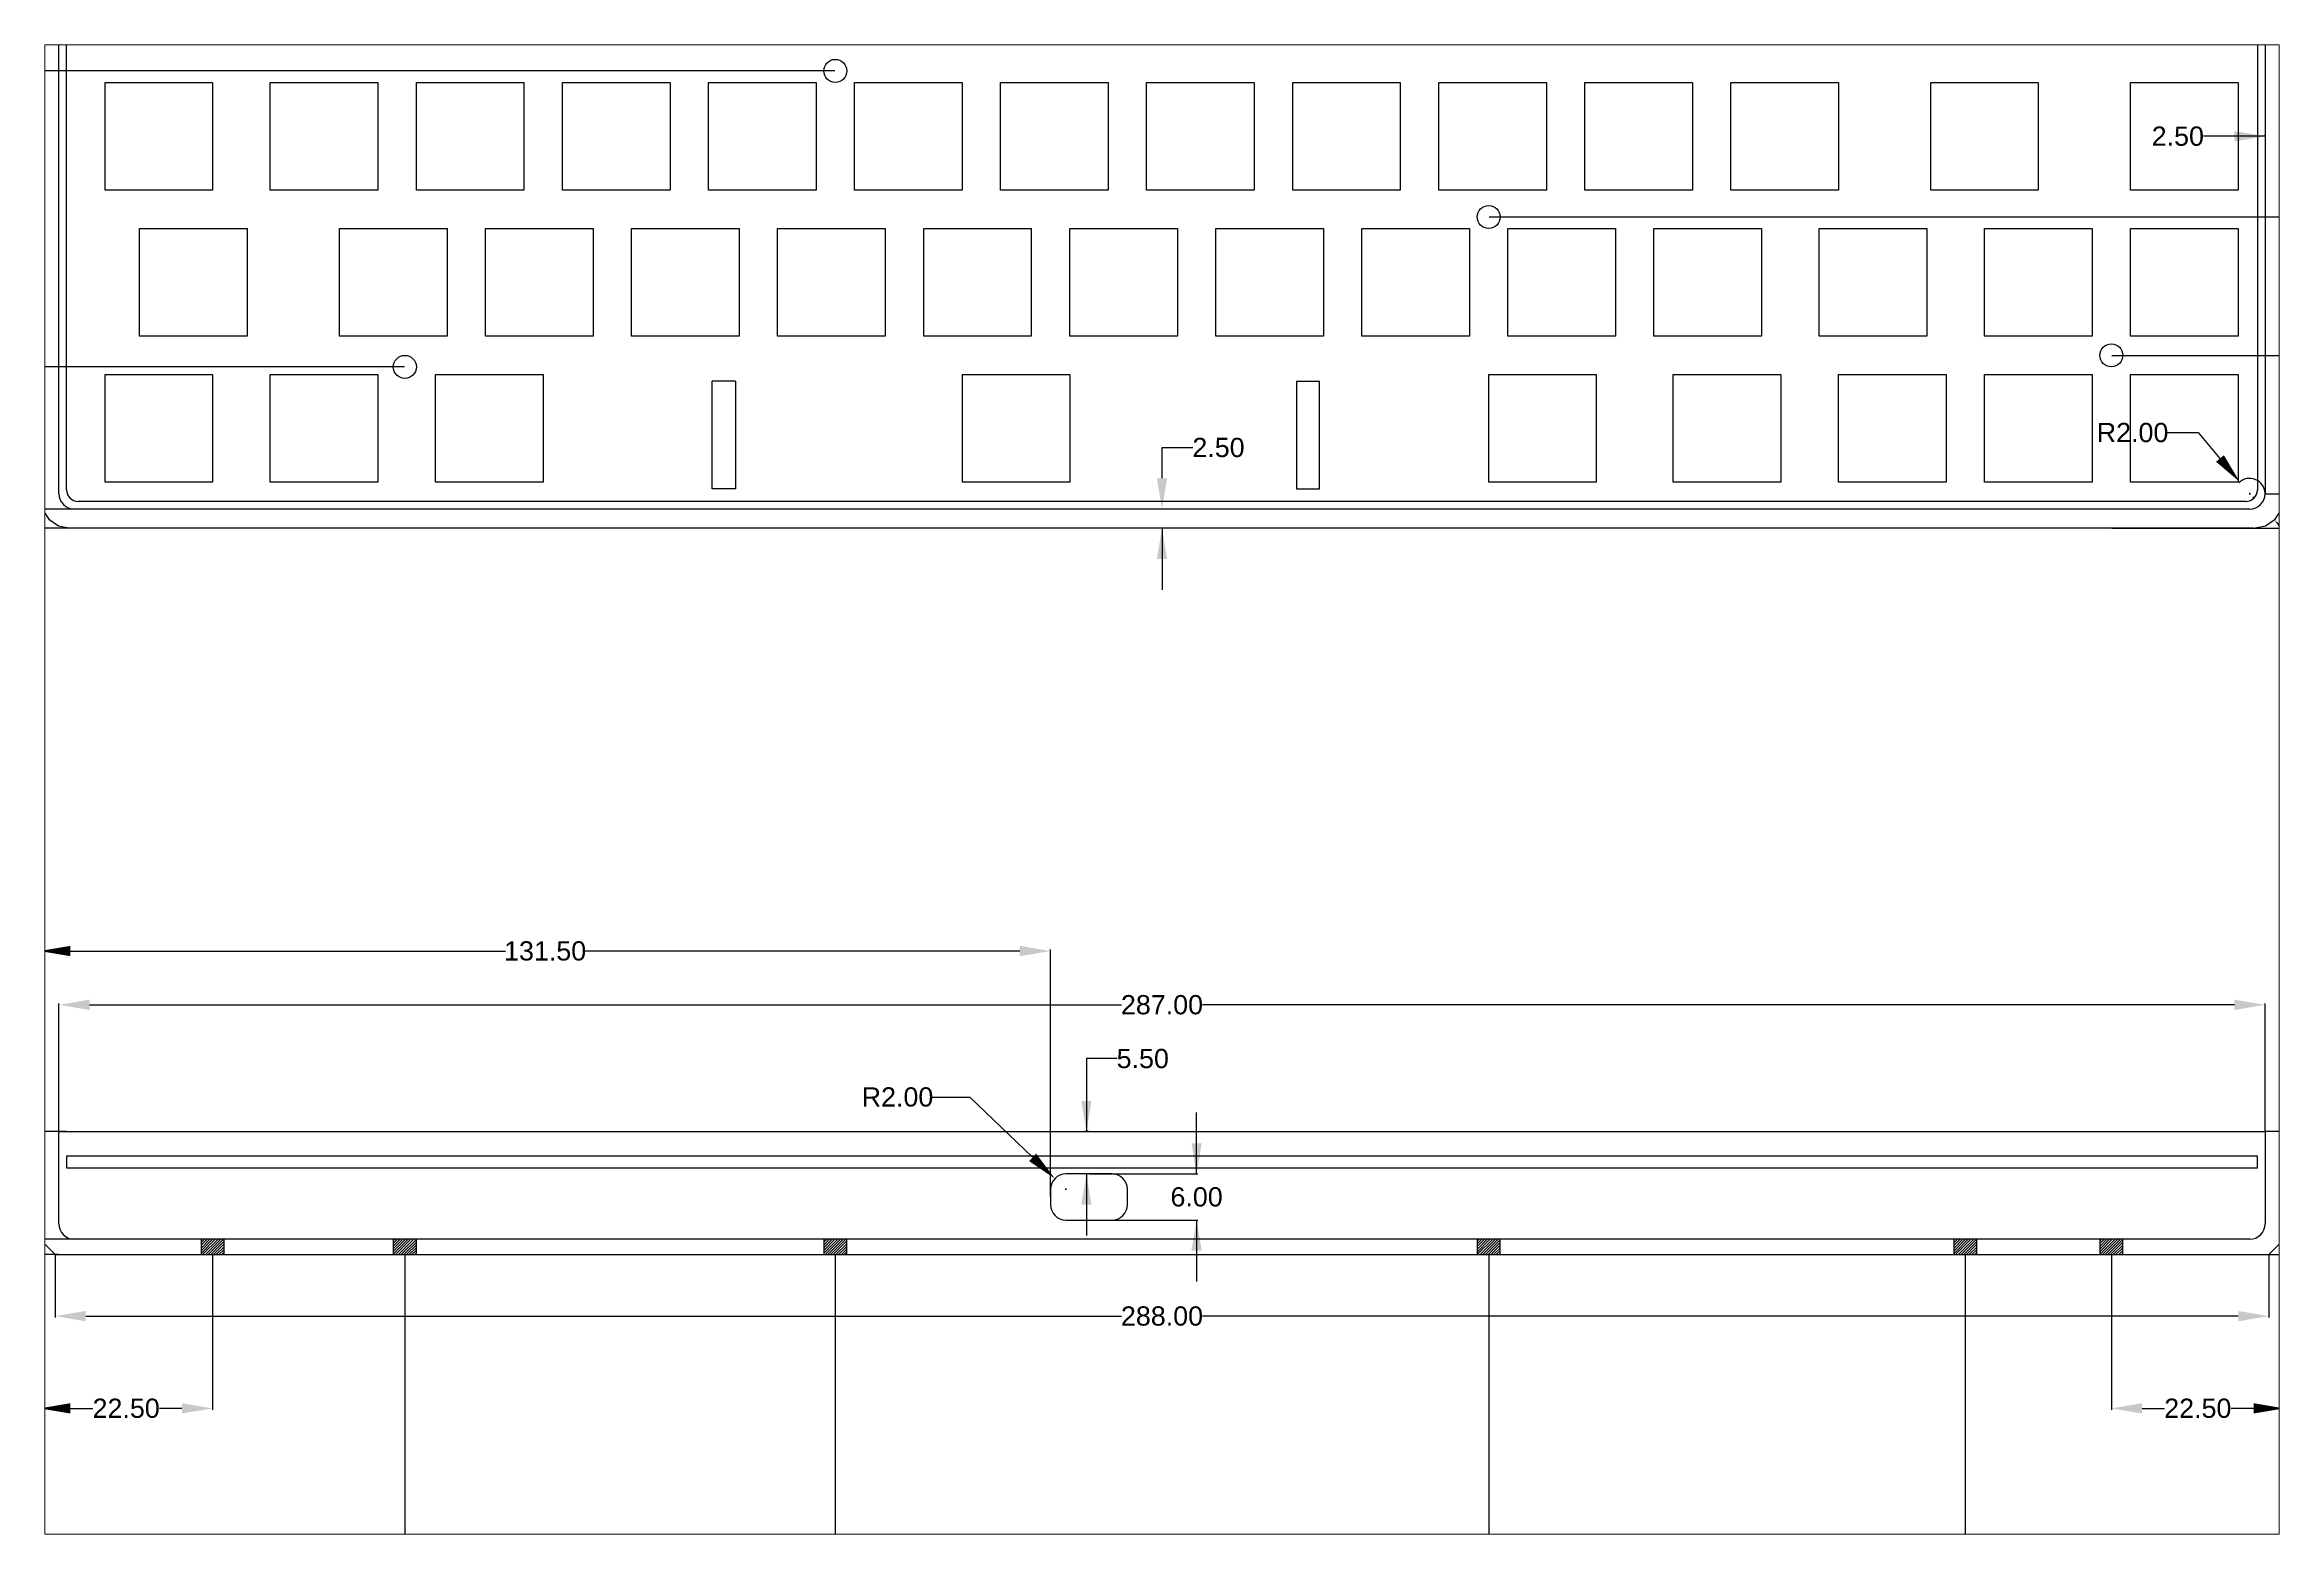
# Paper-space layout 'Sheet1' of a CAD drawing. Header units: inches. Extents: x 1.05 to 9.45, y 0.7 to 6.3.
# The model-space entities are those that its viewports show. They can reach past a viewport. Long polylines and large blocks are cut down to what shows.
import ezdxf

# ---------------------------------------------------------------- set-up
doc = ezdxf.new("R2010")
doc.units = ezdxf.units.IN
doc.header["$MEASUREMENT"] = 0
doc.layers.get('0').update_dxf_attribs({"color": 2})
doc.layers.add('case', color=7, linetype='Continuous')
doc.layers.add('quote', color=8, linetype='Continuous')
doc.styles.get("Standard").update_dxf_attribs({"font": 'arial.ttf', "height": 2.5})
doc.dimstyles.get("Standard").update_dxf_attribs({"dimtxt": 0.18, "dimasz": 4, "dimexe": 0.18, "dimexo": 0.0625, "dimgap": 0.09, "dimtad": 0, "dimtih": 1, "dimtoh": 1, "dimzin": 0, "dimdsep": 46, "dimtxsty": 'Standard', "dimcen": 0.09, "dimadec": 0, "dimazin": 0, "dimtfac": 1, "dimtofl": 0, "dimtmove": 0, "dimatfit": 3, "dimfxl": 1, "dimtolj": 1, "dimtzin": 0, "dimarcsym": 0})
pattern_1 = [(45, (0, -51), (-0.1767767, 0.1767767), [])]

# ---------------------------------------------------------------- blocks, each defined once
blk = doc.blocks.new('*D16')
at = {"layer": 'Defpoints', "color": 0}
for p in [(0.5, 98.5), (-49.5, -3.5), (4.5, -3.5)]:
    blk.add_point(p, dxfattribs=at)
at = {"layer": 'quote', "color": 0, "lineweight": -2}
for p, q in [((0.44, 98.5), (-49.68, 98.5)), ((-49.5, 94.5), (-49.5, 48.87)), ((-49.5, 0.5), (-49.5, 46.13)), ((4.44, -3.5), (-49.68, -3.5))]:
    blk.add_line(p, q, dxfattribs=at)
at = {"layer": 'quote', "color": 0}
for points in [[(-48.83, 94.5), (-50.17, 94.5), (-49.5, 98.5)], [(-50.17, 0.5), (-48.83, 0.5), (-49.5, -3.5)]]:
    blk.add_solid(points, dxfattribs=at)
at = {"layer": 'quote', "color": 0, "insert": (-49.5, 47.5), "char_height": 2.5, "attachment_point": 5}
blk.add_mtext('\\A1;102.00', dxfattribs=at)
blk = doc.blocks.new('*D19')
at = {"layer": 'Defpoints', "color": 0}
for p in [(5, 96), (-29, -1), (5, -1)]:
    blk.add_point(p, dxfattribs=at)
at = {"layer": 'quote', "color": 0, "lineweight": -2}
for p, q in [((4.94, 96), (-29.18, 96)), ((-29, 92), (-29, 48.87)), ((-29, 3), (-29, 46.13)), ((4.94, -1), (-29.18, -1))]:
    blk.add_line(p, q, dxfattribs=at)
at = {"layer": 'quote', "color": 0}
for points in [[(-28.33, 92), (-29.67, 92), (-29, 96)], [(-29.67, 3), (-28.33, 3), (-29, -1)]]:
    blk.add_solid(points, dxfattribs=at)
at = {"layer": 'quote', "color": 0, "insert": (-29, 47.5), "char_height": 2.5, "attachment_point": 5}
blk.add_mtext('\\A1;97.00', dxfattribs=at)
blk = doc.blocks.new('*D22')
at = {"layer": 'Defpoints', "color": 0}
for p in [(288.5, 94.5), (288.5, 0.5), (326, 0.5)]:
    blk.add_point(p, dxfattribs=at)
at = {"layer": 'quote', "color": 0, "lineweight": -2}
for p, q in [((288.56, 94.5), (326.18, 94.5)), ((326, 90.5), (326, 48.87)), ((326, 4.5), (326, 46.13)), ((288.56, 0.5), (326.18, 0.5))]:
    blk.add_line(p, q, dxfattribs=at)
at = {"layer": 'quote', "color": 0}
for points in [[(326.67, 90.5), (325.33, 90.5), (326, 94.5)], [(325.33, 4.5), (326.67, 4.5), (326, 0.5)]]:
    blk.add_solid(points, dxfattribs=at)
at = {"layer": 'quote', "color": 0, "insert": (326, 47.5), "char_height": 2.5, "attachment_point": 5}
blk.add_mtext('\\A1;94.00', dxfattribs=at)
blk = doc.blocks.new('*D23')
at = {"layer": 'Defpoints', "color": 0}
for p in [(286, 94), (286, 1), (309, 1)]:
    blk.add_point(p, dxfattribs=at)
at = {"layer": 'quote', "color": 0, "lineweight": -2}
for p, q in [((286.06, 94), (309.18, 94)), ((309, 90), (309, 48.87)), ((309, 5), (309, 46.13)), ((286.06, 1), (309.18, 1))]:
    blk.add_line(p, q, dxfattribs=at)
at = {"layer": 'quote', "color": 0}
for points in [[(309.67, 90), (308.33, 90), (309, 94)], [(308.33, 5), (309.67, 5), (309, 1)]]:
    blk.add_solid(points, dxfattribs=at)
at = {"layer": 'quote', "color": 0, "insert": (309, 47.5), "char_height": 2.5, "attachment_point": 5}
blk.add_mtext('\\A1;93.00', dxfattribs=at)
blk = doc.blocks.new('*D28')
at = {"layer": 'Defpoints', "color": 0}
for p in [(-1, -82), (-47.69, -98), (-1, -98)]:
    blk.add_point(p, dxfattribs=at)
at = {"layer": 'quote', "color": 0, "lineweight": -2}
for p, q in [((-1.06, -82), (-47.87, -82)), ((-47.69, -86), (-47.69, -88.63)), ((-47.69, -94), (-47.69, -91.37)), ((-1.06, -98), (-47.87, -98))]:
    blk.add_line(p, q, dxfattribs=at)
at = {"layer": 'quote', "color": 0}
for points in [[(-47.02, -86), (-48.35, -86), (-47.69, -82)], [(-48.35, -94), (-47.02, -94), (-47.69, -98)]]:
    blk.add_solid(points, dxfattribs=at)
at = {"layer": 'quote', "color": 0, "insert": (-47.69, -90), "char_height": 2.5, "attachment_point": 5}
blk.add_mtext('\\A1;16.00', dxfattribs=at)
blk = doc.blocks.new('*D30')
at = {"layer": 'Defpoints', "color": 0}
for p in [(-34, -82), (0, -82), (5, -96)]:
    blk.add_point(p, dxfattribs=at)
at = {"layer": 'quote', "color": 0, "lineweight": -2}
for p, q in [((-0.06, -82), (-34.18, -82)), ((-34, -86), (-34, -87.63)), ((-34, -92), (-34, -90.37)), ((4.94, -96), (-34.18, -96))]:
    blk.add_line(p, q, dxfattribs=at)
at = {"layer": 'quote', "color": 0}
for points in [[(-33.33, -86), (-34.67, -86), (-34, -82)], [(-34.67, -92), (-33.33, -92), (-34, -96)]]:
    blk.add_solid(points, dxfattribs=at)
at = {"layer": 'quote', "color": 0, "insert": (-34, -89), "char_height": 2.5, "attachment_point": 5}
blk.add_mtext('\\A1;14.00', dxfattribs=at)
blk = doc.blocks.new('*D33')
at = {"layer": 'Defpoints', "color": 0}
for p in [(133, -87.5), (133, -93.5), (147, -93.5)]:
    blk.add_point(p, dxfattribs=at)
at = {"layer": 'quote', "color": 0, "lineweight": -2}
for p, q in [((147, -87.5), (147, -79.5)), ((133.06, -87.5), (147.18, -87.5)), ((133.06, -93.5), (147.18, -93.5)), ((147, -93.5), (147, -101.5))]:
    blk.add_line(p, q, dxfattribs=at)
at = {"layer": 'quote', "color": 0}
for points in [[(146.33, -83.5), (147.67, -83.5), (147, -87.5)], [(147.67, -97.5), (146.33, -97.5), (147, -93.5)]]:
    blk.add_solid(points, dxfattribs=at)
at = {"layer": 'quote', "color": 0, "insert": (147, -90.5), "char_height": 2.5, "attachment_point": 5}
blk.add_mtext('\\A1;6.00', dxfattribs=at)
blk = doc.blocks.new('*D35')
at = {"layer": 'Defpoints', "color": 0}
for p in [(132.66, -82), (133, -82), (133, -87.5)]:
    blk.add_point(p, dxfattribs=at)
at = {"layer": 'quote', "color": 0, "lineweight": -2}
for p, q in [((136.66, -72.5), (132.66, -72.5)), ((132.66, -72.5), (132.66, -82)), ((132.94, -82), (132.48, -82)), ((132.94, -87.5), (132.48, -87.5)), ((132.66, -87.5), (132.66, -95.5))]:
    blk.add_line(p, q, dxfattribs=at)
at = {"layer": 'quote', "color": 0}
for points in [[(132, -78), (133.33, -78), (132.66, -82)], [(133.33, -91.5), (132, -91.5), (132.66, -87.5)]]:
    blk.add_solid(points, dxfattribs=at)
at = {"layer": 'quote', "color": 0, "insert": (140, -72.5), "char_height": 2.5, "attachment_point": 5}
blk.add_mtext('\\A1;5.50', dxfattribs=at)
blk = doc.blocks.new('*D36')
at = {"layer": 'Defpoints', "color": 0}
for p in [(128.56, -88.11), (130, -89.5)]:
    blk.add_point(p, dxfattribs=at)
at = {"layer": 'quote', "color": 0, "lineweight": -2}
for p, q in [((112.61, -77.5), (117.5, -77.5)), ((117.5, -77.5), (125.67, -85.34)), ((129.91, -89.5), (130.09, -89.5)), ((130, -89.59), (130, -89.41))]:
    blk.add_line(p, q, dxfattribs=at)
at = {"layer": 'quote', "color": 0}
blk.add_solid([(125.21, -85.83), (126.13, -84.86), (128.56, -88.11)], dxfattribs=at)
at = {"layer": 'quote', "color": 0, "insert": (108.09, -77.5), "char_height": 2.5, "attachment_point": 5}
blk.add_mtext('\\A1;R2.00', dxfattribs=at)
blk = doc.blocks.new('*D38')
at = {"layer": 'Defpoints', "color": 0}
for p in [(44, 17.5), (-78, -3.5), (44, -3.5)]:
    blk.add_point(p, dxfattribs=at)
at = {"layer": 'quote', "color": 0, "lineweight": -2}
for p, q in [((43.94, 17.5), (-78.18, 17.5)), ((-78, 13.5), (-78, 8.37)), ((-78, 0.5), (-78, 5.63)), ((43.94, -3.5), (-78.18, -3.5))]:
    blk.add_line(p, q, dxfattribs=at)
at = {"layer": 'quote', "color": 0}
for points in [[(-77.33, 13.5), (-78.67, 13.5), (-78, 17.5)], [(-78.67, 0.5), (-77.33, 0.5), (-78, -3.5)]]:
    blk.add_solid(points, dxfattribs=at)
at = {"layer": 'quote', "color": 0, "insert": (-78, 7), "char_height": 2.5, "attachment_point": 5}
blk.add_mtext('\\A1;21.00', dxfattribs=at)
blk = doc.blocks.new('*D39')
at = {"layer": 'Defpoints', "color": 0}
for p in [(-108, 98.5), (100, 98.5), (100, 56)]:
    blk.add_point(p, dxfattribs=at)
at = {"layer": 'quote', "color": 0, "lineweight": -2}
for p, q in [((99.94, 98.5), (-108.18, 98.5)), ((-108, 94.5), (-108, 78.62)), ((-108, 60), (-108, 75.88)), ((99.94, 56), (-108.18, 56))]:
    blk.add_line(p, q, dxfattribs=at)
at = {"layer": 'quote', "color": 0}
for points in [[(-107.33, 94.5), (-108.67, 94.5), (-108, 98.5)], [(-108.67, 60), (-107.33, 60), (-108, 56)]]:
    blk.add_solid(points, dxfattribs=at)
at = {"layer": 'quote', "color": 0, "insert": (-108, 77.25), "char_height": 2.5, "attachment_point": 5}
blk.add_mtext('\\A1;42.50', dxfattribs=at)
blk = doc.blocks.new('*D41')
at = {"layer": 'Defpoints', "color": 0}
for p in [(266, 19), (266, -3.5), (357, -3.5)]:
    blk.add_point(p, dxfattribs=at)
at = {"layer": 'quote', "color": 0, "lineweight": -2}
for p, q in [((266.06, 19), (357.18, 19)), ((357, 15), (357, 9.12)), ((357, 0.5), (357, 6.38)), ((266.06, -3.5), (357.18, -3.5))]:
    blk.add_line(p, q, dxfattribs=at)
at = {"layer": 'quote', "color": 0}
for points in [[(357.67, 15), (356.33, 15), (357, 19)], [(356.33, 0.5), (357.67, 0.5), (357, -3.5)]]:
    blk.add_solid(points, dxfattribs=at)
at = {"layer": 'quote', "color": 0, "insert": (357, 7.75), "char_height": 2.5, "attachment_point": 5}
blk.add_mtext('\\A1;22.50', dxfattribs=at)
blk = doc.blocks.new('*D42')
at = {"layer": 'Defpoints', "color": 0}
for p in [(185, 98.5), (392, 98.5), (185, 37)]:
    blk.add_point(p, dxfattribs=at)
at = {"layer": 'quote', "color": 0, "lineweight": -2}
for p, q in [((185.06, 98.5), (392.18, 98.5)), ((392, 94.5), (392, 69.12)), ((392, 41), (392, 66.38)), ((185.06, 37), (392.18, 37))]:
    blk.add_line(p, q, dxfattribs=at)
at = {"layer": 'quote', "color": 0}
for points in [[(392.67, 94.5), (391.33, 94.5), (392, 98.5)], [(391.33, 41), (392.67, 41), (392, 37)]]:
    blk.add_solid(points, dxfattribs=at)
at = {"layer": 'quote', "color": 0, "insert": (392, 67.75), "char_height": 2.5, "attachment_point": 5}
blk.add_mtext('\\A1;61.50', dxfattribs=at)
blk = doc.blocks.new('*D43')
at = {"layer": 'Defpoints', "color": 0}
for p in [(-3.5, -98), (19, -98), (-3.5, -118)]:
    blk.add_point(p, dxfattribs=at)
at = {"layer": 'quote', "color": 0, "lineweight": -2}
for p, q in [((-3.5, -98.06), (-3.5, -118.18)), ((19, -98.06), (19, -118.18)), ((0.5, -118), (3.43, -118)), ((15, -118), (12.07, -118))]:
    blk.add_line(p, q, dxfattribs=at)
at = {"layer": 'quote', "color": 0}
for points in [[(0.5, -117.33), (0.5, -118.67), (-3.5, -118)], [(15, -118.67), (15, -117.33), (19, -118)]]:
    blk.add_solid(points, dxfattribs=at)
at = {"layer": 'quote', "color": 0, "insert": (7.75, -118), "char_height": 2.5, "attachment_point": 5}
blk.add_mtext('\\A1;22.50', dxfattribs=at)
blk = doc.blocks.new('*D44')
at = {"layer": 'Defpoints', "color": 0}
for p in [(-3.5, -98.06), (44, -98), (-3.5, -141.5)]:
    blk.add_point(p, dxfattribs=at)
at = {"layer": 'quote', "color": 0, "lineweight": -2}
for p, q in [((-3.5, -98.12), (-3.5, -141.68)), ((44, -98.06), (44, -141.68)), ((0.5, -141.5), (15.89, -141.5)), ((40, -141.5), (24.61, -141.5))]:
    blk.add_line(p, q, dxfattribs=at)
at = {"layer": 'quote', "color": 0}
for points in [[(0.5, -140.83), (0.5, -142.17), (-3.5, -141.5)], [(40, -142.17), (40, -140.83), (44, -141.5)]]:
    blk.add_solid(points, dxfattribs=at)
at = {"layer": 'quote', "color": 0, "insert": (20.25, -141.5), "char_height": 2.5, "attachment_point": 5}
blk.add_mtext('\\A1;47.50', dxfattribs=at)
blk = doc.blocks.new('*D45')
at = {"layer": 'Defpoints', "color": 0}
for p in [(-3.5, -98), (100, -98), (-3.5, -169)]:
    blk.add_point(p, dxfattribs=at)
at = {"layer": 'quote', "color": 0, "lineweight": -2}
for p, q in [((-3.5, -98.06), (-3.5, -169.18)), ((100, -98.06), (100, -169.18)), ((0.5, -169), (43.09, -169)), ((96, -169), (53.41, -169))]:
    blk.add_line(p, q, dxfattribs=at)
at = {"layer": 'quote', "color": 0}
for points in [[(0.5, -168.33), (0.5, -169.67), (-3.5, -169)], [(96, -169.67), (96, -168.33), (100, -169)]]:
    blk.add_solid(points, dxfattribs=at)
at = {"layer": 'quote', "color": 0, "insert": (48.25, -169), "char_height": 2.5, "attachment_point": 5}
blk.add_mtext('\\A1;103.50', dxfattribs=at)
blk = doc.blocks.new('*D46')
at = {"layer": 'Defpoints', "color": 0}
for p in [(266, -98), (288.5, -98), (288.5, -118)]:
    blk.add_point(p, dxfattribs=at)
at = {"layer": 'quote', "color": 0, "lineweight": -2}
for p, q in [((266, -98.06), (266, -118.18)), ((288.5, -98.06), (288.5, -118.18)), ((270, -118), (272.93, -118)), ((284.5, -118), (281.57, -118))]:
    blk.add_line(p, q, dxfattribs=at)
at = {"layer": 'quote', "color": 0}
for points in [[(270, -117.33), (270, -118.67), (266, -118)], [(284.5, -118.67), (284.5, -117.33), (288.5, -118)]]:
    blk.add_solid(points, dxfattribs=at)
at = {"layer": 'quote', "color": 0, "insert": (277.25, -118), "char_height": 2.5, "attachment_point": 5}
blk.add_mtext('\\A1;22.50', dxfattribs=at)
blk = doc.blocks.new('*D47')
at = {"layer": 'Defpoints', "color": 0}
for p in [(247, -98), (288.5, -98.06), (288.5, -141.5)]:
    blk.add_point(p, dxfattribs=at)
at = {"layer": 'quote', "color": 0, "lineweight": -2}
for p, q in [((247, -98.06), (247, -141.68)), ((288.5, -98.12), (288.5, -141.68)), ((251, -141.5), (263.39, -141.5)), ((284.5, -141.5), (272.11, -141.5))]:
    blk.add_line(p, q, dxfattribs=at)
at = {"layer": 'quote', "color": 0}
for points in [[(251, -140.83), (251, -142.17), (247, -141.5)], [(284.5, -142.17), (284.5, -140.83), (288.5, -141.5)]]:
    blk.add_solid(points, dxfattribs=at)
at = {"layer": 'quote', "color": 0, "insert": (267.75, -141.5), "char_height": 2.5, "attachment_point": 5}
blk.add_mtext('\\A1;41.50', dxfattribs=at)
blk = doc.blocks.new('*D48')
at = {"layer": 'Defpoints', "color": 0}
for p in [(185, -98), (288.5, -98.12), (288.5, -169)]:
    blk.add_point(p, dxfattribs=at)
at = {"layer": 'quote', "color": 0, "lineweight": -2}
for p, q in [((185, -98.06), (185, -169.18)), ((288.5, -98.19), (288.5, -169.18)), ((189, -169), (231.59, -169)), ((284.5, -169), (241.91, -169))]:
    blk.add_line(p, q, dxfattribs=at)
at = {"layer": 'quote', "color": 0}
for points in [[(189, -168.33), (189, -169.67), (185, -169)], [(284.5, -169.67), (284.5, -168.33), (288.5, -169)]]:
    blk.add_solid(points, dxfattribs=at)
at = {"layer": 'quote', "color": 0, "insert": (236.75, -169), "char_height": 2.5, "attachment_point": 5}
blk.add_mtext('\\A1;103.50', dxfattribs=at)
blk = doc.blocks.new('*D49')
at = {"layer": 'Defpoints', "color": 0}
for p in [(307.47, -92.38), (-1.5, -98), (286.5, -98), (286.5, -98), (288.5, -96)]:
    blk.add_point(p, dxfattribs=at)
at = {"layer": 'quote', "color": 0, "lineweight": -2}
for p, q in [((288.54, -95.96), (301.98, -82.52)), ((286.56, -98), (308.39, -98))]:
    blk.add_line(p, q, dxfattribs=at)
for start, end in [(26.5113, 34.4276), (10.5724, 18.602)]:
    blk.add_arc((286.5, -98), 21.71, start, end, dxfattribs=at)
at = {"layer": 'quote', "color": 0}
for points in [[(304.92, -85.3), (303.89, -86.15), (301.85, -82.65)], [(307.18, -94.08), (308.5, -93.96), (308.21, -98)]]:
    blk.add_solid(points, dxfattribs=at)
at = {"layer": 'quote', "color": 0, "insert": (306.56, -89.69), "char_height": 2.5, "attachment_point": 5}
blk.add_mtext('\\A1;45%%d', dxfattribs=at)
blk = doc.blocks.new('*D53')
at = {"layer": 'Defpoints', "color": 0}
for p in [(286, 47.5), (288.5, 47.5), (288.5, 47.5)]:
    blk.add_point(p, dxfattribs=at)
at = {"layer": 'quote', "color": 0, "lineweight": -2}
for p, q in [((286, 47.5), (278, 47.5)), ((286, 47.5), (278, 47.5)), ((286, 47.56), (286, 47.68)), ((288.5, 47.56), (288.5, 47.68)), ((288.5, 47.5), (296.5, 47.5))]:
    blk.add_line(p, q, dxfattribs=at)
at = {"layer": 'quote', "color": 0}
for points in [[(282, 46.83), (282, 48.17), (286, 47.5)], [(292.5, 48.17), (292.5, 46.83), (288.5, 47.5)]]:
    blk.add_solid(points, dxfattribs=at)
at = {"layer": 'quote', "color": 0, "insert": (274.65, 47.5), "char_height": 2.5, "attachment_point": 5}
blk.add_mtext('\\A1;2.50', dxfattribs=at)
blk = doc.blocks.new('*D55')
at = {"layer": 'Defpoints', "color": 0}
for p in [(-3.5, -58.5), (-3.5, -90.5), (128, -90.5)]:
    blk.add_point(p, dxfattribs=at)
at = {"layer": 'quote', "color": 0, "lineweight": -2}
for p, q in [((-3.5, -90.44), (-3.5, -58.32)), ((0.5, -58.5), (57.09, -58.5)), ((124, -58.5), (67.41, -58.5)), ((128, -90.44), (128, -58.32))]:
    blk.add_line(p, q, dxfattribs=at)
at = {"layer": 'quote', "color": 0}
for points in [[(0.5, -57.83), (0.5, -59.17), (-3.5, -58.5)], [(124, -59.17), (124, -57.83), (128, -58.5)]]:
    blk.add_solid(points, dxfattribs=at)
at = {"layer": 'quote', "color": 0, "insert": (62.25, -58.5), "char_height": 2.5, "attachment_point": 5}
blk.add_mtext('\\A1;131.50', dxfattribs=at)
blk = doc.blocks.new('*D56')
at = {"layer": 'Defpoints', "color": 0}
for p in [(142.5, -1), (142.5, -1), (142.5, -3.5)]:
    blk.add_point(p, dxfattribs=at)
at = {"layer": 'quote', "color": 0, "lineweight": -2}
for p, q in [((142.5, 7), (146.5, 7)), ((142.5, 3), (142.5, 7)), ((142.44, -1), (142.32, -1)), ((142.44, -3.5), (142.32, -3.5)), ((142.5, -3.5), (142.5, -11.5))]:
    blk.add_line(p, q, dxfattribs=at)
at = {"layer": 'quote', "color": 0}
for points in [[(141.83, 3), (143.17, 3), (142.5, -1)], [(143.17, -7.5), (141.83, -7.5), (142.5, -3.5)]]:
    blk.add_solid(points, dxfattribs=at)
at = {"layer": 'quote', "color": 0, "insert": (149.85, 7), "char_height": 2.5, "attachment_point": 5}
blk.add_mtext('\\A1;2.50', dxfattribs=at)
blk = doc.blocks.new('*D57')
at = {"layer": 'Defpoints', "color": 0}
for p in [(-1.5, -98), (286.5, -98), (286.5, -106)]:
    blk.add_point(p, dxfattribs=at)
at = {"layer": 'quote', "color": 0, "lineweight": -2}
for p, q in [((-1.5, -98.06), (-1.5, -106.18)), ((286.5, -98.06), (286.5, -106.18)), ((2.5, -106), (137.21, -106)), ((282.5, -106), (147.79, -106))]:
    blk.add_line(p, q, dxfattribs=at)
at = {"layer": 'quote', "color": 0}
for points in [[(2.5, -105.33), (2.5, -106.67), (-1.5, -106)], [(282.5, -106.67), (282.5, -105.33), (286.5, -106)]]:
    blk.add_solid(points, dxfattribs=at)
at = {"layer": 'quote', "color": 0, "insert": (142.5, -106), "char_height": 2.5, "attachment_point": 5}
blk.add_mtext('\\A1;288.00', dxfattribs=at)
blk = doc.blocks.new('*D58')
at = {"layer": 'Defpoints', "color": 0}
for p in [(286, -65.5), (-1, -82), (286, -82)]:
    blk.add_point(p, dxfattribs=at)
at = {"layer": 'quote', "color": 0, "lineweight": -2}
for p, q in [((-1, -81.94), (-1, -65.32)), ((3, -65.5), (137.21, -65.5)), ((282, -65.5), (147.79, -65.5)), ((286, -81.94), (286, -65.32))]:
    blk.add_line(p, q, dxfattribs=at)
at = {"layer": 'quote', "color": 0}
for points in [[(3, -64.83), (3, -66.17), (-1, -65.5)], [(282, -66.17), (282, -64.83), (286, -65.5)]]:
    blk.add_solid(points, dxfattribs=at)
at = {"layer": 'quote', "color": 0, "insert": (142.5, -65.5), "char_height": 2.5, "attachment_point": 5}
blk.add_mtext('\\A1;287.00', dxfattribs=at)
blk = doc.blocks.new('*D60')
at = {"layer": 'Defpoints', "color": 0}
for p in [(282.71, 2.53), (284, 1)]:
    blk.add_point(p, dxfattribs=at)
at = {"layer": 'quote', "color": 0, "lineweight": -2}
for p, q in [((273.29, 8.94), (277.29, 8.94)), ((277.29, 8.94), (280.13, 5.58)), ((283.91, 1), (284.09, 1)), ((284, 0.91), (284, 1.09))]:
    blk.add_line(p, q, dxfattribs=at)
blk.add_arc((284, 1), 2, 1.7906, 135.3426, dxfattribs=at)
at = {"layer": 'quote', "color": 0}
blk.add_solid([(279.62, 5.15), (280.64, 6.01), (282.71, 2.53)], dxfattribs=at)
at = {"layer": 'quote', "color": 0, "insert": (268.76, 8.94), "char_height": 2.5, "attachment_point": 5}
blk.add_mtext('\\A1;R2.00', dxfattribs=at)
blk = doc.blocks.new('*D61')
at = {"layer": 'Defpoints', "color": 0}
for p in [(284.5, 0.5), (287.22, -2.43)]:
    blk.add_point(p, dxfattribs=at)
at = {"layer": 'quote', "color": 0, "lineweight": -2}
for p, q in [((284.41, 0.5), (284.59, 0.5)), ((284.5, 0.41), (284.5, 0.59)), ((292.69, -8.33), (289.94, -5.37)), ((296.69, -8.33), (292.69, -8.33))]:
    blk.add_line(p, q, dxfattribs=at)
at = {"layer": 'quote', "color": 0}
blk.add_solid([(290.43, -4.91), (289.45, -5.82), (287.22, -2.43)], dxfattribs=at)
at = {"layer": 'quote', "color": 0, "insert": (301.22, -8.33), "char_height": 2.5, "attachment_point": 5}
blk.add_mtext('\\A1;R4.00', dxfattribs=at)

msp = doc.modelspace()

# ---------------------------------------------------------------- hatches: boundary and pattern name
at = {"layer": 'case'}
h = msp.add_hatch(dxfattribs=at)
h.set_pattern_fill('ANSI31', color=256, scale=2, style=0)
h.set_pattern_definition(pattern_1)
edge = h.paths.add_edge_path()
edge.add_line((17.5, -98), (20.5, -98))
edge.add_line((17.5, -96), (17.5, -98))
edge.add_line((20.5, -96), (17.5, -96))
edge.add_line((20.5, -98), (20.5, -96))
h = msp.add_hatch(dxfattribs=at)
h.set_pattern_fill('ANSI31', color=256, scale=2, style=0)
h.set_pattern_definition(pattern_1)
h.paths.add_polyline_path([(42.5, -96), (42.5, -98), (45.5, -98), (45.5, -96)])
h = msp.add_hatch(dxfattribs=at)
h.set_pattern_fill('ANSI31', color=256, scale=2, style=0)
h.set_pattern_definition(pattern_1)
h.paths.add_polyline_path([(98.5, -96), (98.5, -98), (101.5, -98), (101.5, -96)])
h = msp.add_hatch(dxfattribs=at)
h.set_pattern_fill('ANSI31', color=256, scale=2, style=0)
h.set_pattern_definition(pattern_1)
h.paths.add_polyline_path([(183.5, -96), (183.5, -98), (186.5, -98), (186.5, -96)])
h = msp.add_hatch(dxfattribs=at)
h.set_pattern_fill('ANSI31', color=256, scale=2, style=0)
h.set_pattern_definition(pattern_1)
h.paths.add_polyline_path([(245.5, -96), (245.5, -98), (248.5, -98), (248.5, -96)])
h = msp.add_hatch(dxfattribs=at)
h.set_pattern_fill('ANSI31', color=256, scale=2, style=0)
h.set_pattern_definition(pattern_1)
h.paths.add_polyline_path([(264.5, -96), (264.5, -98), (267.5, -98), (267.5, -96)])

# ---------------------------------------------------------------- linework, layer by layer
for p, q in [((0, 1.5), (0, 93.5)), ((285, 93.5), (285, 1.5)), ((2.5, 59.5), (2.5, 73.5)), ((16.5, 73.5), (16.5, 59.5)), ((21.5, 59.5), (21.5, 73.5)), ((35.5, 73.5), (35.5, 59.5)), ((40.5, 59.5), (40.5, 73.5)), ((54.5, 73.5), (54.5, 59.5)), ((59.5, 59.5), (59.5, 73.5)), ((73.5, 73.5), (73.5, 59.5)), ((78.5, 59.5), (78.5, 73.5)), ((92.5, 73.5), (92.5, 59.5)), ((97.5, 59.5), (97.5, 73.5)), ((111.5, 73.5), (111.5, 59.5)), ((116.5, 59.5), (116.5, 73.5)), ((130.5, 73.5), (130.5, 59.5)), ((135.5, 59.5), (135.5, 73.5)), ((149.5, 73.5), (149.5, 59.5)), ((154.5, 59.5), (154.5, 73.5)), ((168.5, 73.5), (168.5, 59.5)), ((173.5, 59.5), (173.5, 73.5)), ((187.5, 73.5), (187.5, 59.5)), ((192.5, 59.5), (192.5, 73.5)), ((206.5, 73.5), (206.5, 59.5)), ((211.5, 59.5), (211.5, 73.5)), ((225.5, 73.5), (225.5, 59.5)), ((230.5, 59.5), (230.5, 73.5)), ((244.5, 73.5), (244.5, 59.5)), ((249.5, 59.5), (249.5, 73.5)), ((263.5, 73.5), (263.5, 59.5)), ((268.5, 59.5), (268.5, 73.5)), ((282.5, 73.5), (282.5, 59.5)), ((16.5, 59.5), (2.5, 59.5)), ((35.5, 59.5), (21.5, 59.5)), ((54.5, 59.5), (40.5, 59.5)), ((73.5, 59.5), (59.5, 59.5)), ((92.5, 59.5), (78.5, 59.5)), ((111.5, 59.5), (97.5, 59.5)), ((130.5, 59.5), (116.5, 59.5)), ((149.5, 59.5), (135.5, 59.5)), ((168.5, 59.5), (154.5, 59.5)), ((187.5, 59.5), (173.5, 59.5)), ((206.5, 59.5), (192.5, 59.5)), ((225.5, 59.5), (211.5, 59.5)), ((244.5, 59.5), (230.5, 59.5)), ((263.5, 59.5), (249.5, 59.5)), ((282.5, 59.5), (268.5, 59.5)), ((5, 54.5), (19, 54.5)), ((5, 40.5), (5, 54.5)), ((19, 54.5), (19, 40.5)), ((26.5, 54.5), (40.5, 54.5)), ((26.5, 40.5), (26.5, 54.5)), ((40.5, 54.5), (40.5, 40.5)), ((45.5, 54.5), (59.5, 54.5)), ((45.5, 40.5), (45.5, 54.5)), ((59.5, 54.5), (59.5, 40.5)), ((64.5, 54.5), (78.5, 54.5)), ((64.5, 40.5), (64.5, 54.5)), ((78.5, 54.5), (78.5, 40.5)), ((83.5, 54.5), (97.5, 54.5)), ((83.5, 40.5), (83.5, 54.5)), ((97.5, 54.5), (97.5, 40.5)), ((102.5, 54.5), (116.5, 54.5)), ((102.5, 40.5), (102.5, 54.5)), ((116.5, 54.5), (116.5, 40.5)), ((121.5, 54.5), (135.5, 54.5)), ((121.5, 40.5), (121.5, 54.5)), ((135.5, 54.5), (135.5, 40.5)), ((140.5, 54.5), (154.5, 54.5)), ((140.5, 40.5), (140.5, 54.5)), ((154.5, 54.5), (154.5, 40.5)), ((159.5, 54.5), (173.5, 54.5)), ((159.5, 40.5), (159.5, 54.5)), ((173.5, 54.5), (173.5, 40.5)), ((178.5, 54.5), (192.5, 54.5)), ((178.5, 40.5), (178.5, 54.5)), ((192.5, 54.5), (192.5, 40.5)), ((197.5, 54.5), (211.5, 54.5)), ((197.5, 40.5), (197.5, 54.5)), ((211.5, 54.5), (211.5, 40.5)), ((216.5, 54.5), (230.5, 54.5)), ((216.5, 40.5), (216.5, 54.5)), ((230.5, 54.5), (230.5, 40.5)), ((242.5, 54.5), (256.5, 54.5)), ((242.5, 40.5), (242.5, 54.5)), ((256.5, 54.5), (256.5, 40.5)), ((268.5, 54.5), (282.5, 54.5)), ((268.5, 40.5), (268.5, 54.5)), ((282.5, 54.5), (282.5, 40.5)), ((19, 40.5), (5, 40.5)), ((40.5, 40.5), (26.5, 40.5)), ((59.5, 40.5), (45.5, 40.5)), ((78.5, 40.5), (64.5, 40.5)), ((97.5, 40.5), (83.5, 40.5)), ((116.5, 40.5), (102.5, 40.5)), ((135.5, 40.5), (121.5, 40.5)), ((154.5, 40.5), (140.5, 40.5)), ((173.5, 40.5), (159.5, 40.5)), ((192.5, 40.5), (178.5, 40.5)), ((211.5, 40.5), (197.5, 40.5)), ((230.5, 40.5), (216.5, 40.5)), ((256.5, 40.5), (242.5, 40.5)), ((282.5, 40.5), (268.5, 40.5)), ((9.5, 35.5), (23.5, 35.5)), ((9.5, 21.5), (9.5, 35.5)), ((23.5, 35.5), (23.5, 21.5)), ((35.5, 35.5), (49.5, 35.5)), ((35.5, 21.5), (35.5, 35.5)), ((49.5, 35.5), (49.5, 21.5)), ((54.5, 35.5), (68.5, 35.5)), ((54.5, 21.5), (54.5, 35.5)), ((68.5, 35.5), (68.5, 21.5)), ((73.5, 35.5), (87.5, 35.5)), ((73.5, 21.5), (73.5, 35.5)), ((87.5, 35.5), (87.5, 21.5)), ((92.5, 35.5), (106.5, 35.5)), ((92.5, 21.5), (92.5, 35.5)), ((106.5, 35.5), (106.5, 21.5)), ((111.5, 35.5), (125.5, 35.5)), ((111.5, 21.5), (111.5, 35.5)), ((125.5, 35.5), (125.5, 21.5)), ((130.5, 35.5), (144.5, 35.5)), ((130.5, 21.5), (130.5, 35.5)), ((144.5, 35.5), (144.5, 21.5)), ((149.5, 35.5), (163.5, 35.5)), ((149.5, 21.5), (149.5, 35.5)), ((163.5, 35.5), (163.5, 21.5)), ((168.5, 35.5), (182.5, 35.5)), ((168.5, 21.5), (168.5, 35.5)), ((182.5, 35.5), (182.5, 21.5)), ((187.5, 35.5), (201.5, 35.5)), ((187.5, 21.5), (187.5, 35.5)), ((201.5, 35.5), (201.5, 21.5)), ((206.5, 35.5), (220.5, 35.5)), ((206.5, 21.5), (206.5, 35.5)), ((220.5, 35.5), (220.5, 21.5)), ((228, 35.5), (242, 35.5)), ((228, 21.5), (228, 35.5)), ((242, 35.5), (242, 21.5)), ((249.5, 35.5), (263.5, 35.5)), ((249.5, 21.5), (249.5, 35.5)), ((263.5, 35.5), (263.5, 21.5)), ((268.5, 35.5), (282.5, 35.5)), ((268.5, 21.5), (268.5, 35.5)), ((282.5, 35.5), (282.5, 21.5)), ((23.5, 21.5), (9.5, 21.5)), ((49.5, 21.5), (35.5, 21.5)), ((68.5, 21.5), (54.5, 21.5)), ((87.5, 21.5), (73.5, 21.5)), ((106.5, 21.5), (92.5, 21.5)), ((125.5, 21.5), (111.5, 21.5)), ((144.5, 21.5), (130.5, 21.5)), ((163.5, 21.5), (149.5, 21.5)), ((182.5, 21.5), (168.5, 21.5)), ((201.5, 21.5), (187.5, 21.5)), ((220.5, 21.5), (206.5, 21.5)), ((242, 21.5), (228, 21.5)), ((263.5, 21.5), (249.5, 21.5)), ((282.5, 21.5), (268.5, 21.5)), ((5, 16.5), (19, 16.5)), ((5, 2.5), (5, 16.5)), ((19, 16.5), (19, 2.5)), ((26.5, 16.5), (40.5, 16.5)), ((26.5, 2.5), (26.5, 16.5)), ((40.5, 16.5), (40.5, 2.5)), ((48, 16.5), (62, 16.5)), ((48, 2.5), (48, 16.5)), ((62, 16.5), (62, 2.5)), ((87, 15.63), (84, 15.63)), ((84, 1.63), (84, 15.63)), ((87, 15.63), (87, 1.63)), ((116.5, 16.5), (130.5, 16.5)), ((116.5, 16.5), (116.5, 2.5)), ((130.5, 16.5), (130.5, 2.5)), ((160, 15.63), (160, 1.63)), ((160, 15.63), (163, 15.63)), ((163, 1.63), (163, 15.63)), ((185, 16.5), (199, 16.5)), ((185, 2.5), (185, 16.5)), ((199, 16.5), (199, 2.5)), ((209, 16.5), (223, 16.5)), ((209, 2.5), (209, 16.5)), ((223, 16.5), (223, 2.5)), ((230.5, 16.5), (244.5, 16.5)), ((230.5, 2.5), (230.5, 16.5)), ((244.5, 16.5), (244.5, 2.5)), ((249.5, 16.5), (263.5, 16.5)), ((249.5, 2.5), (249.5, 16.5)), ((263.5, 16.5), (263.5, 2.5)), ((268.5, 16.5), (282.5, 16.5)), ((268.5, 2.5), (268.5, 16.5)), ((282.5, 16.5), (282.5, 2.5)), ((283.5, 0), (1.5, 0)), ((19, 2.5), (5, 2.5)), ((40.5, 2.5), (26.5, 2.5)), ((62, 2.5), (48, 2.5)), ((87, 1.63), (84, 1.63)), ((130.5, 2.5), (116.5, 2.5)), ((160, 1.63), (163, 1.63)), ((199, 2.5), (185, 2.5)), ((223, 2.5), (209, 2.5)), ((244.5, 2.5), (230.5, 2.5)), ((263.5, 2.5), (249.5, 2.5)), ((282.5, 2.5), (268.5, 2.5))]:
    msp.add_line(p, q)
msp.add_lwpolyline([(0, -85.2), (0, -86.7), (285, -86.7), (285, -85.2)], close=True)
for centre in [(100, 56), (185, 37), (266, 19), (44, 17.5)]:
    msp.add_circle(centre, 1.5)
for centre, start, end in [((1.5, 1.5), 180, 270), ((283.5, 1.5), 270, 0)]:
    msp.add_arc(centre, 1.5, start, end)
for p, q in [((-3.5, 0.5), (-3.5, 94.5)), ((-1, 1), (-1, 94)), ((286, 94), (286, 1)), ((288.5, 94.5), (288.5, 0.5)), ((284, -1), (1, -1)), ((284.5, -3.5), (0.5, -3.5)), ((-3.5, -82), (-3.5, -96)), ((-1, -82), (-3.5, -82)), ((-1, -94), (-1, -82)), ((-1, -82), (286, -82)), ((288.5, -82), (286, -82)), ((286, -82), (286, -94)), ((288.5, -96), (288.5, -82)), ((128, -89.5), (128, -91.5)), ((136, -87.5), (130, -87.5)), ((138, -91.5), (138, -89.5)), ((130, -93.5), (136, -93.5)), ((-3.5, -96), (-1.5, -98)), ((-1.5, -98), (286.5, -98)), ((284, -96), (1, -96)), ((17.5, -96), (17.5, -98)), ((20.5, -96), (17.5, -96)), ((17.5, -98), (20.5, -98)), ((20.5, -98), (20.5, -96)), ((42.5, -96), (42.5, -98)), ((45.5, -96), (42.5, -96)), ((42.5, -98), (45.5, -98)), ((45.5, -98), (45.5, -96)), ((98.5, -96), (98.5, -98)), ((101.5, -96), (98.5, -96)), ((98.5, -98), (101.5, -98)), ((101.5, -98), (101.5, -96)), ((183.5, -96), (183.5, -98)), ((186.5, -96), (183.5, -96)), ((183.5, -98), (186.5, -98)), ((186.5, -98), (186.5, -96)), ((245.5, -96), (245.5, -98)), ((248.5, -96), (245.5, -96)), ((245.5, -98), (248.5, -98)), ((248.5, -98), (248.5, -96)), ((264.5, -96), (264.5, -98)), ((267.5, -96), (264.5, -96)), ((264.5, -98), (267.5, -98)), ((267.5, -98), (267.5, -96)), ((286.5, -98), (288.5, -96))]:
    msp.add_line(p, q, dxfattribs=at)
for centre in [(100, 56), (185, 37), (266, 19), (44, 17.5)]:
    msp.add_circle(centre, 1.5, dxfattribs=at)
for centre, radius, start, end in [((0.5, 0.5), 4, 180, 270), ((1, 1), 2, 180, 270), ((284, 1), 2, 270, 0), ((284.5, 0.5), 4, 270, 0), ((130, -89.5), 2, 90, 180), ((136, -89.5), 2, 0, 90), ((130, -91.5), 2, 180, 270), ((136, -91.5), 2, 270, 0), ((1, -94), 2, 180, 270), ((284, -94), 2, 270, 0)]:
    msp.add_arc(centre, radius, start, end, dxfattribs=at)

# ---------------------------------------------------------------- dimensions: what is measured, and where the dimension line sits
at = {"layer": 'quote'}
for base, p1, p2, picture, middle in [((-108, 98.5), (100, 56), (100, 98.5), '*D39', (-108, 77.25)), ((392, 98.5), (185, 37), (185, 98.5), '*D42', (392, 67.75)), ((-78, -3.5), (44, 17.5), (44, -3.5), '*D38', (-78, 7)), ((357, -3.5), (266, 19), (266, -3.5), '*D41', (357, 7.75)), ((142.5, -1), (142.5, -3.5), (142.5, -1), '*D56', (149.854, 7)), ((147, -93.5), (133, -87.5), (133, -93.5), '*D33', (147, -90.5)), ((-47.686, -98), (-1, -82), (-1, -98), '*D28', (-47.686, -90)), ((-34, -82), (5, -96), (0, -82), '*D30', (-34, -89))]:
    dim = msp.add_linear_dim(base=base, p1=p1, p2=p2, angle=90, dimstyle='Standard', dxfattribs=at)
    dim.commit()
    dim.dimension.update_dxf_attribs({"geometry": picture, "text_midpoint": middle})
for base, p1, p2, picture, middle in [((-49.5, -3.5), (0.5, 98.5), (4.5, -3.5), '*D16', (-49.5, 47.5)), ((-29, -1), (5, 96), (5, -1), '*D19', (-29, 47.5)), ((309, 1), (286, 94), (286, 1), '*D23', (309, 47.5)), ((326, 0.5), (288.5, 94.5), (288.5, 0.5), '*D22', (326, 47.5)), ((132.665, -82), (133, -87.5), (133, -82), '*D35', (140, -72.5))]:
    dim = msp.add_linear_dim(base=base, p1=p1, p2=p2, angle=90, dimstyle='Standard', dxfattribs=at)
    dim.commit()
    dim.dimension.update_dxf_attribs({"geometry": picture, "text_midpoint": middle, "dimtype": 160})
for base, p1, p2, picture, middle in [((288.5, 47.5), (286, 47.5), (288.5, 47.5), '*D53', (274.646, 47.5)), ((286.5, -106), (-1.5, -98), (286.5, -98), '*D57', (142.5, -106))]:
    dim = msp.add_linear_dim(base=base, p1=p1, p2=p2, dimstyle='Standard', dxfattribs=at)
    dim.commit()
    dim.dimension.update_dxf_attribs({"geometry": picture, "text_midpoint": middle, "dimtype": 160})
for center, mpoint, picture, middle in [((284, 1), (282.71, 2.528), '*D60', (268.764, 8.943)), ((284.5, 0.5), (287.219, -2.434), '*D61', (301.216, -8.334)), ((130, -89.5), (128.557, -88.115), '*D36', (108.085, -77.5))]:
    dim = msp.add_radius_dim(center=center, mpoint=mpoint, dimstyle='Standard', dxfattribs=at)
    dim.commit()
    dim.dimension.update_dxf_attribs({"geometry": picture, "text_midpoint": middle, "dimtype": 164})
for base, p1, p2, picture, middle in [((-3.5, -58.5), (128, -90.5), (-3.5, -90.5), '*D55', (62.25, -58.5)), ((286, -65.5), (-1, -82), (286, -82), '*D58', (142.5, -65.5)), ((-3.5, -118), (19, -98), (-3.5, -98), '*D43', (7.75, -118)), ((-3.5, -141.5), (44, -98), (-3.5, -98.062), '*D44', (20.25, -141.5)), ((-3.5, -169), (100, -98), (-3.5, -98), '*D45', (48.25, -169)), ((288.5, -169), (185, -98), (288.5, -98.125), '*D48', (236.75, -169)), ((288.5, -141.5), (247, -98), (288.5, -98.062), '*D47', (267.75, -141.5)), ((288.5, -118), (266, -98), (288.5, -98), '*D46', (277.25, -118))]:
    dim = msp.add_linear_dim(base=base, p1=p1, p2=p2, dimstyle='Standard', dxfattribs=at)
    dim.commit()
    dim.dimension.update_dxf_attribs({"geometry": picture, "text_midpoint": middle})
dim = msp.add_angular_dim_2l(base=(307.469, -92.381), line1=((-1.5, -98), (286.5, -98)), line2=((286.5, -98), (288.5, -96)), dimstyle='Standard', dxfattribs=at)
dim.commit()
dim.dimension.update_dxf_attribs({"geometry": '*D49', "text_midpoint": (306.556, -89.693)})

psp = doc.layouts.new('Sheet1')

# ---------------------------------------------------------------- viewports
at = {"layer": '0'}
psp.add_viewport(center=(5.25, 3.5), size=(8.4, 5.6), view_center_point=(142.5, -37.485), view_height=193.8, dxfattribs=at)

doc.saveas('drawing.dxf')
